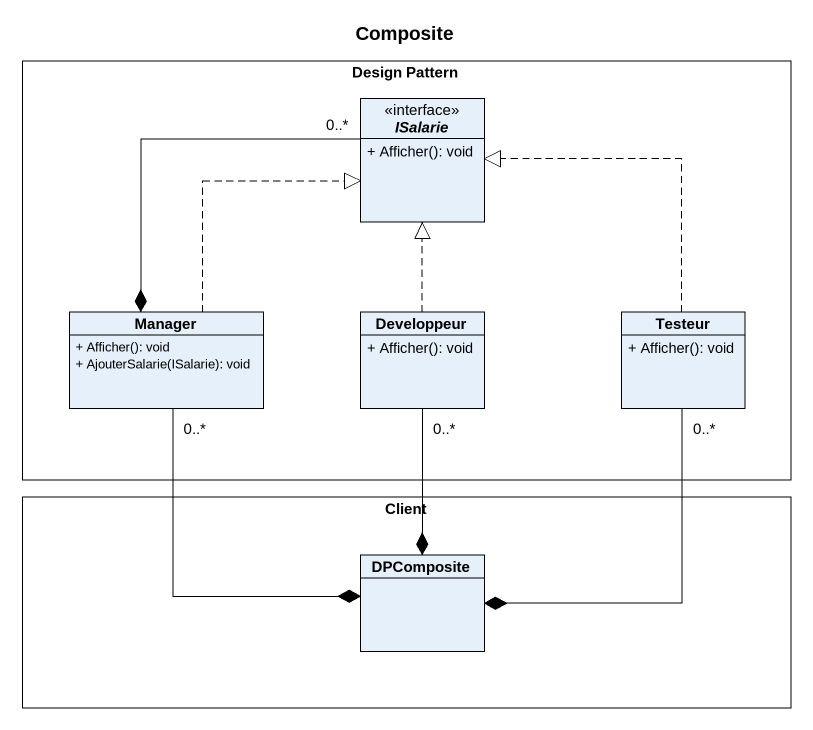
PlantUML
@startuml
title Composite
hide circle
hide empty members
skinparam classAttributeIconSize 0
rectangle "Design Pattern" as Design_Pattern {
  interface ISalarie {
    + Afficher(): void
  }
  class Manager {
    + Afficher(): void
    + AjouterSalarie(ISalarie): void
  }
  class Developpeur {
    + Afficher(): void
  }
  class Testeur {
    + Afficher(): void
  }
}
rectangle Client {
  class DPComposite
}
ISalarie "0..*" --* Manager
Manager .up.|> ISalarie
Manager "0..*" --* DPComposite
Developpeur .up.|> ISalarie
Developpeur "0..*" --* DPComposite
Testeur .up.|> ISalarie
Testeur "0..*" --* DPComposite
@enduml
